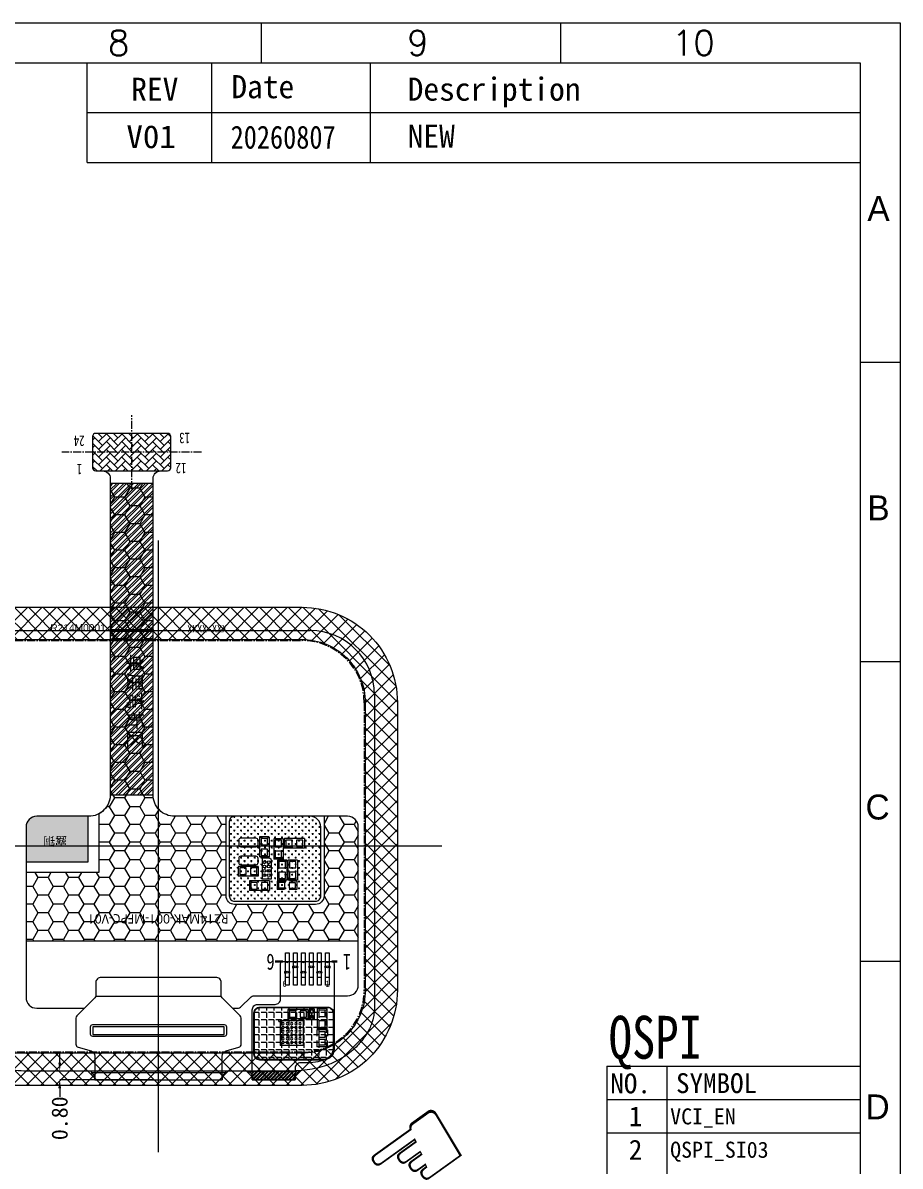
# Model space of a CAD drawing. Header units: millimetres. Extents: x 1134 to 2594, y -9 to 655.
# Drawn here: x 2511.7 to 2593.6, y 548.6 to 655.2 of the extents above; entities that cross this region are included whole.
import ezdxf
from ezdxf.enums import TextEntityAlignment as Align
from ezdxf.lldxf.tags import DXFTag

# ---------------------------------------------------------------- set-up
doc = ezdxf.new("R2010")
doc.units = ezdxf.units.MM
doc.linetypes.add('CENTER2', pattern=[1.125, 0.75, -0.125, 0.125, -0.125])
doc.layers.get('0').update_dxf_attribs({"lineweight": 5})
doc.layers.get('Defpoints').update_dxf_attribs({"lineweight": 5})
doc.layers.add('', color=7, linetype='Continuous')
doc.layers.add('EMI', color=5, linetype='Continuous')
for name, color, linetype, lineweight in [('COF', 4, 'Continuous', 5), ('CoverLens', 6, 'Continuous', 5), ('CoverLens Ink', 252, 'Continuous', 5), ('DIM', 3, 'Continuous', 5), ('Encap', 210, 'Continuous', 5), ('FPC', 50, 'Continuous', 5), ('ITO', 2, 'Continuous', 5), ('Main-FPC', 2, 'Continuous', 5), ('MFPC', 50, 'Continuous', 5), ('TAPE', 90, 'Continuous', 5), ('TFPC', 50, 'Continuous', 5), ('图框', 7, 'Continuous', 5)]:
    doc.layers.add(name, color=color, linetype=linetype, lineweight=lineweight)
doc.styles.add('C-E02$0$HZ', font='')
doc.styles.add('RD', font='ROMAND.shx', dxfattribs={"width": 0.8})
doc.styles.add('REX', font='')
doc.styles.get("Standard").update_dxf_attribs({"font": 'txt', "bigfont": 'gbcbig.shx'})
doc.styles.add('W0$254', font='simplex', dxfattribs={"width": 0.75})
doc.styles.add('宋体', font='')
doc.styles.add('汉字', font='')
doc.styles.get('C-E02$0$HZ').set_extended_font_data('SimSun')
doc.styles.get('REX').set_extended_font_data('STXihei')
doc.styles.get('宋体').set_extended_font_data('SimSun')
doc.styles.get('汉字').set_extended_font_data('SimSun')
tags = doc.linetypes.add('CENTER', pattern=[0.6, 0.375, -0.075, 0.075, -0.075]).pattern_tags.tags
tags[10:11] = [DXFTag(74, 4), DXFTag(75, 0), DXFTag(340, '0'), DXFTag(46, 1.0), DXFTag(50, 0.0), DXFTag(44, 0.0), DXFTag(45, 0.0)]
tags[8:9] = [DXFTag(74, 4), DXFTag(75, 0), DXFTag(340, '0'), DXFTag(46, 1.0), DXFTag(50, 0.0), DXFTag(44, 0.0), DXFTag(45, 0.0)]
tags[6:7] = [DXFTag(74, 4), DXFTag(75, 0), DXFTag(340, '0'), DXFTag(46, 1.0), DXFTag(50, 0.0), DXFTag(44, 0.0), DXFTag(45, 0.0)]
tags[4:5] = [DXFTag(74, 4), DXFTag(75, 0), DXFTag(340, '0'), DXFTag(46, 1.0), DXFTag(50, 0.0), DXFTag(44, 0.0), DXFTag(45, 0.0)]
doc.dimstyles.new('REX', dxfattribs={"dimtxt": 1.5, "dimasz": 0.8, "dimexe": 0, "dimexo": 0.5, "dimgap": 0.11, "dimtad": 0, "dimzin": 1, "dimdsep": 46, "dimtxsty": 'REX', "dimcen": 0, "dimclrd": 256, "dimclre": 256, "dimclrt": 256, "dimadec": 0, "dimazin": 0, "dimtm": 1e-09, "dimtfac": 1, "dimtofl": 0, "dimtmove": 0, "dimatfit": 3, "dimfxl": 1, "dimlwd": 5, "dimlwe": -1, "dimarcsym": 0})

# ---------------------------------------------------------------- blocks, each defined once
blk = doc.blocks.new('SZ')
at = {"layer": 'FPC', "color": 1, "insert": (10.22, 1.21), "char_height": 13.2, "width": 13.2336, "attachment_point": 1, "rotation": 223.714, "style": 'C-E02$0$HZ'}
blk.add_mtext('{\\fWingdings|b0|i0|c2|p2;E}', dxfattribs=at)
blk = doc.blocks.new('R214MAK-001-PNL-V01-C')
at = {"layer": 'Encap', "color": 1, "linetype": 'CENTER2', "lineweight": 5}
for p, q in [((-62.16, 65.15), (-35.37, 65.15)), ((-67.96, 32.56), (-67.96, 59.35)), ((-29.57, 59.35), (-29.57, 32.56)), ((-35.37, 26.76), (-62.16, 26.76))]:
    blk.add_line(p, q, dxfattribs=at)
for centre, start, end in [((-62.16, 59.35), 90, 180), ((-35.37, 59.35), 0, 90), ((-62.16, 32.56), 180, 270), ((-35.37, 32.56), 270, 0)]:
    blk.add_arc(centre, 5.8, start, end, dxfattribs=at)
at = {"layer": 'ITO', "color": 1, "linetype": 'CENTER', "lineweight": 5}
for p, q in [((-48.77, 17.44), (-48.77, 74.47)), ((-22.34, 45.96), (-75.19, 45.96))]:
    blk.add_line(p, q, dxfattribs=at)
at = {"layer": 'ITO', "lineweight": 5}
for p, q in [((-62.91, 66.08), (-34.62, 66.08)), ((-68.91, 31.06), (-68.91, 60.08)), ((-28.62, 60.08), (-28.62, 31.06)), ((-68.91, 30.91), (-68.91, 31.06)), ((-28.62, 31.06), (-28.62, 30.91)), ((-68.9, 30.76), (-68.91, 30.91)), ((-68.89, 30.61), (-68.9, 30.76)), ((-68.88, 30.47), (-68.89, 30.61)), ((-68.86, 30.33), (-68.88, 30.47)), ((-68.84, 30.19), (-68.86, 30.33)), ((-68.82, 30.06), (-68.84, 30.19)), ((-68.79, 29.92), (-68.82, 30.06)), ((-68.76, 29.79), (-68.79, 29.92)), ((-28.75, 29.92), (-28.78, 29.79)), ((-28.72, 30.06), (-28.75, 29.92)), ((-28.69, 30.19), (-28.72, 30.06)), ((-28.67, 30.33), (-28.69, 30.19)), ((-28.65, 30.47), (-28.67, 30.33)), ((-28.64, 30.61), (-28.65, 30.47)), ((-28.63, 30.76), (-28.64, 30.61)), ((-28.62, 30.91), (-28.63, 30.76)), ((-68.72, 29.67), (-68.76, 29.79)), ((-68.68, 29.54), (-68.72, 29.67)), ((-68.64, 29.42), (-68.68, 29.54)), ((-68.6, 29.3), (-68.64, 29.42)), ((-68.55, 29.18), (-68.6, 29.3)), ((-68.5, 29.06), (-68.55, 29.18)), ((-68.45, 28.95), (-68.5, 29.06)), ((-68.39, 28.84), (-68.45, 28.95)), ((-68.34, 28.73), (-68.39, 28.84)), ((-29.14, 28.84), (-29.2, 28.73)), ((-29.09, 28.95), (-29.14, 28.84)), ((-29.03, 29.06), (-29.09, 28.95)), ((-28.98, 29.18), (-29.03, 29.06)), ((-28.94, 29.3), (-28.98, 29.18)), ((-28.89, 29.42), (-28.94, 29.3)), ((-28.85, 29.54), (-28.89, 29.42)), ((-28.81, 29.67), (-28.85, 29.54)), ((-28.78, 29.79), (-28.81, 29.67)), ((-68.28, 28.62), (-68.34, 28.73)), ((-68.22, 28.51), (-68.28, 28.62)), ((-68.15, 28.41), (-68.22, 28.51)), ((-68.08, 28.31), (-68.15, 28.41)), ((-68.02, 28.21), (-68.08, 28.31)), ((-67.95, 28.11), (-68.02, 28.21)), ((-67.88, 28.01), (-67.95, 28.11)), ((-67.8, 27.92), (-67.88, 28.01)), ((-67.73, 27.83), (-67.8, 27.92)), ((-67.65, 27.74), (-67.73, 27.83)), ((-67.57, 27.65), (-67.65, 27.74)), ((-29.88, 27.74), (-29.96, 27.65)), ((-29.81, 27.83), (-29.88, 27.74)), ((-29.73, 27.92), (-29.81, 27.83)), ((-29.66, 28.01), (-29.73, 27.92)), ((-29.59, 28.11), (-29.66, 28.01)), ((-29.52, 28.21), (-29.59, 28.11)), ((-29.45, 28.31), (-29.52, 28.21)), ((-29.38, 28.41), (-29.45, 28.31)), ((-29.32, 28.51), (-29.38, 28.41)), ((-29.26, 28.62), (-29.32, 28.51)), ((-29.2, 28.73), (-29.26, 28.62)), ((-67.5, 27.56), (-67.57, 27.65)), ((-67.42, 27.47), (-67.5, 27.56)), ((-67.34, 27.39), (-67.42, 27.47)), ((-67.19, 27.24), (-67.34, 27.39)), ((-67.05, 27.1), (-67.19, 27.24)), ((-66.9, 26.96), (-67.05, 27.1)), ((-66.75, 26.83), (-66.9, 26.96)), ((-66.59, 26.71), (-66.75, 26.83)), ((-66.43, 26.58), (-66.59, 26.71)), ((-30.95, 26.71), (-31.1, 26.58)), ((-30.79, 26.83), (-30.95, 26.71)), ((-30.64, 26.96), (-30.79, 26.83)), ((-30.49, 27.1), (-30.64, 26.96)), ((-30.34, 27.24), (-30.49, 27.1)), ((-30.2, 27.39), (-30.34, 27.24)), ((-30.12, 27.47), (-30.2, 27.39)), ((-30.04, 27.56), (-30.12, 27.47)), ((-29.96, 27.65), (-30.04, 27.56)), ((-66.27, 26.46), (-66.43, 26.58)), ((-66.1, 26.35), (-66.27, 26.46)), ((-65.94, 26.24), (-66.1, 26.35)), ((-65.76, 26.13), (-65.94, 26.24)), ((-65.59, 26.03), (-65.76, 26.13)), ((-65.4, 25.94), (-65.59, 26.03)), ((-65.22, 25.85), (-65.4, 25.94)), ((-65.03, 25.76), (-65.22, 25.85)), ((-64.84, 25.68), (-65.03, 25.76)), ((-64.64, 25.6), (-64.84, 25.68)), ((-64.53, 25.56), (-64.64, 25.6)), ((-32.9, 25.6), (-33.01, 25.56)), ((-32.7, 25.68), (-32.9, 25.6)), ((-32.51, 25.76), (-32.7, 25.68)), ((-32.32, 25.85), (-32.51, 25.76)), ((-32.13, 25.94), (-32.32, 25.85)), ((-31.95, 26.03), (-32.13, 25.94)), ((-31.77, 26.13), (-31.95, 26.03)), ((-31.6, 26.24), (-31.77, 26.13)), ((-31.43, 26.35), (-31.6, 26.24)), ((-31.27, 26.46), (-31.43, 26.35)), ((-31.1, 26.58), (-31.27, 26.46)), ((-64.44, 25.53), (-64.53, 25.56)), ((-64.23, 25.46), (-64.44, 25.53)), ((-64.02, 25.39), (-64.23, 25.46)), ((-63.8, 25.33), (-64.02, 25.39)), ((-63.58, 25.28), (-63.8, 25.33)), ((-33.1, 25.53), (-33.31, 25.46)), ((-33.01, 25.56), (-33.1, 25.53))]:
    blk.add_line(p, q, dxfattribs=at)
at = {"layer": 'ITO', "linetype": 'ByBlock', "lineweight": 5}
for p, q in [((-63.35, 25.23), (-63.58, 25.28)), ((-63.12, 25.18), (-63.35, 25.23)), ((-62.88, 25.14), (-63.12, 25.18)), ((-62.63, 25.11), (-62.88, 25.14)), ((-62.38, 25.08), (-62.63, 25.11)), ((-62.13, 25.05), (-62.38, 25.08)), ((-61.87, 25.03), (-62.13, 25.05)), ((-61.6, 25.01), (-61.87, 25.03)), ((-61.33, 25), (-61.6, 25.01)), ((-61.05, 24.99), (-61.33, 25)), ((-60.76, 24.99), (-61.05, 24.99)), ((-36.77, 24.99), (-60.76, 24.99)), ((-36.49, 24.99), (-36.77, 24.99)), ((-36.21, 25), (-36.49, 24.99)), ((-35.93, 25.01), (-36.21, 25)), ((-35.67, 25.03), (-35.93, 25.01)), ((-35.41, 25.05), (-35.67, 25.03)), ((-35.15, 25.08), (-35.41, 25.05)), ((-34.9, 25.11), (-35.15, 25.08)), ((-34.66, 25.14), (-34.9, 25.11)), ((-34.42, 25.18), (-34.66, 25.14)), ((-34.19, 25.23), (-34.42, 25.18)), ((-33.96, 25.28), (-34.19, 25.23)), ((-33.74, 25.33), (-33.96, 25.28)), ((-33.52, 25.39), (-33.74, 25.33)), ((-33.31, 25.46), (-33.52, 25.39))]:
    blk.add_line(p, q, dxfattribs=at)
at = {"layer": 'ITO', "lineweight": 5}
for centre, start, end in [((-62.91, 60.08), 90, 180), ((-34.62, 60.08), 0, 90)]:
    blk.add_arc(centre, 6, start, end, dxfattribs=at)
blk = doc.blocks.new('R214MAK-001-CVL-V01-C')
at = {"layer": 'CoverLens Ink', "lineweight": 5}
h = blk.add_hatch(dxfattribs=at)
h.set_pattern_fill('ANSI37', color=252, scale=0.3)
edge = h.paths.add_edge_path()
edge.add_arc((2173.52, 561.4), 8.9, 180, 270, ccw=False)
edge.add_line((2164.62, 561.4), (2164.62, 588.19))
edge.add_arc((2173.52, 588.19), 8.9, 90, 180, ccw=False)
edge.add_line((2173.52, 597.09), (2200.31, 597.09))
edge.add_arc((2200.31, 588.19), 8.9, 0, 90, ccw=False)
edge.add_line((2209.21, 588.19), (2209.21, 561.4))
edge.add_arc((2200.31, 561.4), 8.9, 270, 360, ccw=False)
edge.add_line((2200.31, 552.5), (2173.52, 552.5))
edge = h.paths.add_edge_path(flags=16)
edge.add_arc((2173.52, 561.4), 5.9, 180, 270, ccw=False)
edge.add_line((2167.62, 561.4), (2167.62, 588.19))
edge.add_arc((2173.52, 588.19), 5.9, 90, 180, ccw=False)
edge.add_line((2173.52, 594.09), (2200.31, 594.09))
edge.add_arc((2200.31, 588.19), 5.9, 0, 90, ccw=False)
edge.add_line((2206.21, 588.19), (2206.21, 561.4))
edge.add_arc((2200.31, 561.4), 5.9, 270, 360, ccw=False)
edge.add_line((2200.31, 555.5), (2173.52, 555.5))
at = {"color": 1, "linetype": 'CENTER', "lineweight": 5}
for p, q in [((2186.92, 572.3), (2186.92, 577.3)), ((2189.42, 574.8), (2184.42, 574.8))]:
    blk.add_line(p, q, dxfattribs=at)
at = {"layer": 'CoverLens', "linetype": 'Continuous'}
blk.add_lwpolyline([(2173.52, 552.5, -0.414214), (2164.62, 561.4), (2164.62, 588.19, -0.414214), (2173.52, 597.09), (2200.31, 597.09, -0.414214), (2209.21, 588.19), (2209.21, 561.4, -0.414214), (2200.31, 552.5)], format="xyb", close=True, dxfattribs=at)
at = {"layer": 'CoverLens', "color": 1}
blk.add_lwpolyline([(2173.52, 555.5, -0.414214), (2167.62, 561.4), (2167.62, 588.19, -0.414214), (2173.52, 594.09), (2200.31, 594.09, -0.414214), (2206.21, 588.19), (2206.21, 561.4, -0.414214), (2200.31, 555.5)], format="xyb", close=True, dxfattribs=at)
at = {"layer": 'DIM', "color": 7, "lineweight": 5, "style": '宋体'}
blk.add_text('XXXX-XXX', height=0.68, rotation=0.4479, dxfattribs=at).set_placement((2189.6, 594.74))
at = {"layer": 'DIM', "color": 7, "lineweight": 0, "insert": (2181.99, 594.83), "char_height": 0.68, "width": 4.8677, "attachment_point": 9, "rotation": 0.0659, "style": '宋体'}
blk.add_mtext('{\\fArial|b0|i0|c134|p34;R\\fArial|b0|i0|c186|p34;214\\fArial|b0|i0|c134|p34;M0\\fArial|b0|i0|c186|p34;001}', dxfattribs=at)
blk = doc.blocks.new('*D44')
at = {"layer": 'Defpoints', "color": 0, "lineweight": 5, "transparency": 16777216}
for p in [(2515.18, 556.69), (2524.41, 557.49), (2524.41, 556.69)]:
    blk.add_point(p, dxfattribs=at)
at = {"layer": 'DIM', "lineweight": 5, "transparency": 16777216}
for p, q in [((2515.18, 558.29), (2515.18, 559.09)), ((2515.18, 555.89), (2515.18, 555.09))]:
    blk.add_line(p, q, dxfattribs=at)
at = {"layer": 'DIM', "transparency": 16777216}
for p, q in [((2523.91, 557.49), (2515.18, 557.49)), ((2523.91, 556.69), (2515.18, 556.69))]:
    blk.add_line(p, q, dxfattribs=at)
at = {"layer": 'DIM', "lineweight": 5, "transparency": 16777216}
for points in [[(2515.05, 558.29), (2515.31, 558.29), (2515.18, 557.49)], [(2515.05, 555.89), (2515.31, 555.89), (2515.18, 556.69)]]:
    blk.add_solid(points, dxfattribs=at)
at = {"layer": 'DIM', "lineweight": 5, "transparency": 16777216, "insert": (2515.18, 553.09), "char_height": 1.5, "attachment_point": 5, "rotation": 90, "style": 'REX'}
blk.add_mtext('0.80', dxfattribs=at)

msp = doc.modelspace()

# ---------------------------------------------------------------- hatches: boundary and pattern name
msp.add_hatch(color=256).paths.add_polyline_path([(2519.897, 598.476), (2523.897, 598.476), (2523.897, 598.676), (2519.897, 598.676)])
at = {"layer": 'EMI', "lineweight": 5}
h = msp.add_hatch(dxfattribs=at)
h.set_pattern_fill('HONEY', color=256, scale=0.3, angle=180)
h.set_pattern_definition([(180, (4280.0246, 1113.37195), (-1.42875, -0.8248892), [0.9525, -1.905]), (300, (4280.0246, 1113.37195), (1.42875, -0.8248892), [0.9525, -1.905]), (240, (4280.0246, 1113.37195), (-3e-09, -1.6497784), [-1.905, 0.9525])])
edge = h.paths.add_edge_path()
edge.add_arc((2525.897, 583.254), 2, 180, 270, ccw=False)
edge.add_line((2523.897, 583.254), (2523.897, 612.287))
edge.add_line((2523.897, 612.287), (2519.897, 612.287))
edge.add_line((2519.897, 612.287), (2519.897, 583.254))
edge.add_arc((2517.897, 583.254), 2, 298.20893, 360, ccw=False)
edge.add_line((2518.843, 581.492), (2518.843, 576.014))
edge.add_line((2518.843, 576.014), (2512.038, 576.014))
edge.add_line((2512.038, 576.014), (2512.038, 569.63))
edge.add_line((2512.038, 569.63), (2543.046, 569.63))
edge.add_line((2543.046, 569.63), (2543.046, 580.254))
edge.add_arc((2542.046, 580.254), 1, 360, 450)
edge.add_line((2542.046, 581.254), (2539.846, 581.254))
edge.add_line((2539.846, 581.254), (2539.846, 573.83))
edge.add_arc((2539.046, 573.83), 0.8, 270, 360, ccw=False)
edge.add_line((2539.046, 573.03), (2531.506, 573.03))
edge.add_arc((2531.506, 573.83), 0.8, 180, 270, ccw=False)
edge.add_line((2530.706, 573.83), (2530.706, 581.254))
edge.add_line((2530.706, 581.254), (2525.897, 581.254))
at = {"layer": 'Main-FPC', "lineweight": 5}
h = msp.add_hatch(dxfattribs=at)
h.set_pattern_fill('AR-HBONE', color=4, scale=0.005, angle=360)
h.set_pattern_definition([(45, (4059.1085, 775.67916), (2e-16, 0.71842049), [1.524, -0.508]), (135, (4059.4677, 776.03837), (2e-16, 0.71842049), [1.524, -0.508])])
edge = h.paths.add_edge_path()
edge.add_line((2518.547, 613.463), (2525.247, 613.463))
edge.add_arc((2525.247, 613.763), 0.3, 270, 360)
edge.add_line((2525.547, 613.763), (2525.547, 616.663))
edge.add_arc((2525.247, 616.663), 0.3, 360, 450)
edge.add_line((2525.247, 616.963), (2518.547, 616.963))
edge.add_arc((2518.547, 616.663), 0.3, 450, 540)
edge.add_line((2518.247, 616.663), (2518.247, 613.763))
edge.add_arc((2518.547, 613.763), 0.3, 180, 270)
at = {"layer": 'TAPE', "lineweight": 5}
h = msp.add_hatch(dxfattribs=at)
h.set_pattern_fill('CROSS', color=32, scale=0.05, angle=180)
h.set_pattern_definition([(180, (4280.0246, 1112.37195), (-0.3175, -0.3175), [0.15875, -0.47625]), (270, (4279.94522, 1112.45133), (0.3175, -0.3175), [0.15875, -0.47625])])
edge = h.paths.add_edge_path()
edge.add_line((2531.006, 580.754), (2531.006, 573.83))
edge.add_arc((2531.506, 573.83), 0.5, 180, 270)
edge.add_line((2531.506, 573.33), (2539.046, 573.33))
edge.add_arc((2539.046, 573.83), 0.5, 270, 360)
edge.add_line((2539.546, 573.83), (2539.546, 580.254))
edge.add_arc((2538.546, 580.254), 1, 360, 450)
edge.add_line((2538.546, 581.254), (2531.506, 581.254))
edge.add_arc((2531.506, 580.754), 0.5, 450, 540)
at = {"layer": 'TFPC', "lineweight": 5}
h = msp.add_hatch(dxfattribs=at)
h.set_pattern_fill('ANSI32', color=252, scale=0.05, angle=180)
h.set_pattern_definition([(225, (4059.1085, 786.79317), (0.3367596, -0.3367596), []), (225, (4058.884, 786.79317), (0.3367596, -0.3367596), [])])
h.paths.add_polyline_path([(2519.897, 583.254), (2523.897, 583.254), (2523.897, 612.287), (2519.897, 612.287)])
at = {"layer": 'TFPC'}
h = msp.add_hatch(color=256, dxfattribs=at)
edge = h.paths.add_edge_path()
edge.add_line((2512.038, 577.014), (2517.843, 577.014))
edge.add_line((2517.843, 577.014), (2517.843, 581.254))
edge.add_line((2517.843, 581.254), (2513.038, 581.254))
edge.add_arc((2513.038, 580.254), 1, 450, 540)
edge.add_line((2512.038, 580.254), (2512.038, 577.014))
h.paths.add_polyline_path([(2516.055, 578.338), (2513.519, 578.338), (2513.519, 579.78), (2516.055, 579.78)], flags=24)
at = {"layer": 'TFPC', "lineweight": 5}
h = msp.add_hatch(dxfattribs=at)
h.set_pattern_fill('ANGLE', color=32, scale=0.1, angle=180)
h.set_pattern_definition([(180, (4280.0246, 1113.37195), (-9e-17, -0.6985), [0.508, -0.1905]), (270, (4280.0246, 1113.37195), (0.6985, -1e-16), [0.508, -0.1905])])
edge = h.paths.add_edge_path()
edge.add_line((2533.308, 559.066), (2533.308, 562.916))
edge.add_arc((2533.858, 562.916), 0.55, 90, 180, ccw=False)
edge.add_line((2533.858, 563.466), (2540.187, 563.466))
edge.add_arc((2540.187, 562.916), 0.55, 360, 450, ccw=False)
edge.add_line((2540.737, 562.916), (2540.737, 559.566))
edge.add_arc((2539.687, 559.566), 1.05, 270, 360, ccw=False)
edge.add_line((2539.687, 558.516), (2533.858, 558.516))
edge.add_arc((2533.858, 559.066), 0.55, 180, 270, ccw=False)
h = msp.add_hatch(dxfattribs=at)
h.set_pattern_fill('ANSI32', color=3, scale=0.05, angle=540)
h.set_pattern_definition([(225, (670.50046, 0), (0.3367596, -0.3367596), []), (225, (670.27595, 8e-17), (0.3367596, -0.3367596), [])])
h.paths.add_polyline_path([(2533.775, 556.438), (2536.514, 556.438), (2536.514, 557.019), (2533.775, 557.019)], flags=24)
edge = h.paths.add_edge_path()
edge.add_line((2537.621, 557.534), (2537.506, 557.525))
edge.add_line((2537.506, 557.525), (2537.239, 557.508))
edge.add_line((2537.239, 557.508), (2536.966, 557.496))
edge.add_line((2536.966, 557.496), (2536.687, 557.488))
edge.add_line((2536.687, 557.488), (2536.401, 557.486))
edge.add_line((2536.401, 557.486), (2532.761, 557.486))
edge.add_line((2532.761, 557.486), (2532.939, 557.363))
edge.add_arc((2532.656, 556.951), 0.5, 0, 55.4568, ccw=False)
edge.add_line((2533.156, 556.951), (2533.156, 556.686))
edge.add_line((2533.156, 556.686), (2537.156, 556.686))
edge.add_line((2537.156, 556.686), (2537.156, 556.951))
edge.add_arc((2537.656, 556.951), 0.5, 124.5432, 180, ccw=False)
edge.add_line((2537.372, 557.363), (2537.621, 557.534))
h = msp.add_hatch(dxfattribs=at)
h.set_pattern_fill('ANSI32', color=3, scale=0.05, angle=540)
h.paths.add_polyline_path([(2533.775, 556.934), (2536.514, 556.934), (2536.514, 556.353), (2533.775, 556.353)], flags=24)
h.paths.add_polyline_path([(2533.156, 556.686), (2537.156, 556.686), (2537.156, 557.479), (2533.156, 557.479)])

# ---------------------------------------------------------------- linework, layer by layer
at = {"layer": '', "const_width": 0.2}
for points in [[(2536.021, 567.711), (2535.265, 567.711)], [(2540.552, 567.711), (2541.086, 567.711)]]:
    msp.add_lwpolyline(points, dxfattribs=at)
at = {"color": 4, "lineweight": 5}
for p, q in [((2531.885, 579.004), (2531.885, 578.609)), ((2533.487, 579.201), (2532.082, 579.201)), ((2533.685, 578.609), (2533.685, 579.004)), ((2533.827, 579.341), (2533.827, 577.461)), ((2534.691, 579.341), (2533.827, 579.341)), ((2534.58, 579.193), (2533.98, 579.193)), ((2533.98, 579.193), (2533.98, 578.593)), ((2534.58, 578.593), (2534.58, 579.193)), ((2534.716, 579.316), (2534.691, 579.341)), ((2534.716, 579.316), (2534.716, 577.461)), ((2536.042, 579.146), (2535.153, 579.146)), ((2535.153, 579.146), (2535.153, 577.292)), ((2535.89, 579.014), (2535.29, 579.014)), ((2535.29, 579.014), (2535.29, 578.414)), ((2535.89, 578.414), (2535.89, 579.014)), ((2536.042, 579.146), (2536.042, 577.267)), ((2536.161, 579.173), (2536.135, 579.147)), ((2536.135, 579.147), (2536.135, 578.284)), ((2538.015, 579.173), (2536.161, 579.173)), ((2536.283, 579.036), (2536.283, 578.436)), ((2536.883, 579.036), (2536.283, 579.036)), ((2536.883, 578.436), (2536.883, 579.036)), ((2537.283, 579.036), (2537.283, 578.436)), ((2537.883, 579.036), (2537.283, 579.036)), ((2537.883, 578.436), (2537.883, 579.036)), ((2538.015, 579.173), (2538.015, 578.284)), ((2532.082, 578.411), (2533.487, 578.411)), ((2533.98, 578.593), (2534.58, 578.593)), ((2534.58, 578.193), (2533.98, 578.193)), ((2533.98, 578.193), (2533.98, 577.593)), ((2534.58, 577.593), (2534.58, 578.193)), ((2535.29, 578.414), (2535.89, 578.414)), ((2535.89, 578.014), (2535.29, 578.014)), ((2535.29, 578.014), (2535.29, 577.414)), ((2535.89, 577.414), (2535.89, 578.014)), ((2538.015, 578.284), (2536.135, 578.284)), ((2536.283, 578.436), (2536.883, 578.436)), ((2537.283, 578.436), (2537.883, 578.436)), ((2531.885, 577.324), (2531.885, 576.929)), ((2533.487, 577.521), (2532.082, 577.521)), ((2533.685, 576.929), (2533.685, 577.324)), ((2534.716, 577.461), (2533.827, 577.461)), ((2533.98, 577.593), (2534.58, 577.593)), ((2534.065, 577.355), (2534.065, 575.377)), ((2534.771, 577.355), (2534.065, 577.355)), ((2534.905, 577.222), (2534.771, 577.355)), ((2534.905, 577.222), (2534.905, 575.377)), ((2535.179, 577.267), (2535.153, 577.292)), ((2536.042, 577.267), (2535.179, 577.267)), ((2535.29, 577.414), (2535.89, 577.414)), ((2536.389, 577.171), (2535.5, 577.171)), ((2535.5, 577.171), (2535.5, 575.317)), ((2536.236, 577.039), (2535.636, 577.039)), ((2535.636, 577.039), (2535.636, 576.439)), ((2536.236, 576.439), (2536.236, 577.039)), ((2536.389, 577.171), (2536.389, 575.291)), ((2536.475, 577.171), (2536.475, 575.317)), ((2537.364, 577.171), (2536.475, 577.171)), ((2537.212, 577.039), (2536.612, 577.039)), ((2536.612, 577.039), (2536.612, 576.439)), ((2537.212, 576.439), (2537.212, 577.039)), ((2537.364, 577.171), (2537.364, 575.291)), ((2531.861, 576.573), (2531.835, 576.547)), ((2531.835, 576.547), (2531.835, 575.684)), ((2533.715, 576.573), (2531.861, 576.573)), ((2531.983, 576.436), (2531.983, 575.836)), ((2532.583, 576.436), (2531.983, 576.436)), ((2531.983, 575.836), (2532.583, 575.836)), ((2532.082, 576.731), (2533.487, 576.731)), ((2532.583, 575.836), (2532.583, 576.436)), ((2532.983, 576.436), (2532.983, 575.836)), ((2533.583, 576.436), (2532.983, 576.436)), ((2532.983, 575.836), (2533.583, 575.836)), ((2533.583, 575.836), (2533.583, 576.436)), ((2533.715, 576.573), (2533.715, 575.684)), ((2535.636, 576.439), (2536.236, 576.439)), ((2536.236, 576.039), (2535.636, 576.039)), ((2535.636, 576.039), (2535.636, 575.439)), ((2536.236, 575.439), (2536.236, 576.039)), ((2536.612, 576.439), (2537.212, 576.439)), ((2537.212, 576.039), (2536.612, 576.039)), ((2536.612, 576.039), (2536.612, 575.439)), ((2537.212, 575.439), (2537.212, 576.039)), ((2533.715, 575.684), (2531.835, 575.684)), ((2534.76, 575.224), (2532.88, 575.224)), ((2532.88, 575.224), (2532.88, 574.335)), ((2533.612, 575.071), (2533.012, 575.071)), ((2533.012, 575.071), (2533.012, 574.471)), ((2533.612, 574.471), (2533.612, 575.071)), ((2534.612, 575.071), (2534.012, 575.071)), ((2534.012, 575.071), (2534.012, 574.471)), ((2534.905, 575.377), (2534.065, 575.377)), ((2534.612, 574.471), (2534.612, 575.071)), ((2534.76, 575.224), (2534.76, 574.36)), ((2536.163, 575.189), (2535.482, 575.189)), ((2535.482, 575.189), (2535.482, 574.438)), ((2535.525, 575.291), (2535.5, 575.317)), ((2536.389, 575.291), (2535.525, 575.291)), ((2536.193, 575.077), (2535.593, 575.077)), ((2535.593, 575.077), (2535.593, 574.577)), ((2535.636, 575.439), (2536.236, 575.439)), ((2536.193, 574.577), (2536.193, 575.077)), ((2536.501, 575.291), (2536.475, 575.317)), ((2537.364, 575.291), (2536.501, 575.291)), ((2537.185, 575.041), (2536.585, 575.041)), ((2536.585, 575.041), (2536.585, 574.541)), ((2537.315, 575.191), (2536.61, 575.191)), ((2536.612, 575.439), (2537.212, 575.439)), ((2537.185, 574.541), (2537.185, 575.041)), ((2537.315, 575.191), (2537.315, 574.437)), ((2534.734, 574.335), (2532.88, 574.335)), ((2533.012, 574.471), (2533.612, 574.471)), ((2534.012, 574.471), (2534.612, 574.471)), ((2534.76, 574.36), (2534.734, 574.335)), ((2536.173, 574.438), (2535.482, 574.438)), ((2535.593, 574.577), (2536.193, 574.577)), ((2537.315, 574.437), (2536.584, 574.437)), ((2536.585, 574.541), (2537.185, 574.541)), ((2536.49, 563.249), (2536.465, 563.223)), ((2536.465, 563.223), (2536.465, 562.36)), ((2538.344, 563.249), (2536.49, 563.249)), ((2536.613, 563.112), (2536.613, 562.512)), ((2537.213, 563.112), (2536.613, 563.112)), ((2537.213, 562.512), (2537.213, 563.112)), ((2537.613, 563.112), (2537.613, 562.512)), ((2538.213, 563.112), (2537.613, 563.112)), ((2538.213, 562.512), (2538.213, 563.112)), ((2538.344, 563.249), (2538.344, 562.36)), ((2538.921, 563.308), (2538.46, 563.308)), ((2538.46, 563.308), (2538.46, 562.281)), ((2538.541, 563.215), (2538.541, 562.915)), ((2538.841, 563.215), (2538.541, 563.215)), ((2538.841, 562.915), (2538.841, 563.215)), ((2538.921, 563.308), (2538.921, 562.281)), ((2539.207, 563.317), (2539.207, 561.437)), ((2540.071, 563.317), (2539.207, 563.317)), ((2539.959, 563.169), (2539.359, 563.169)), ((2539.359, 563.169), (2539.359, 562.569)), ((2539.959, 562.569), (2539.959, 563.169)), ((2540.096, 563.291), (2540.071, 563.317)), ((2540.096, 563.291), (2540.096, 561.437)), ((2535.744, 562.187), (2535.744, 559.887)), ((2537.894, 562.187), (2535.744, 562.187)), ((2536.01, 562.012), (2536.027, 562.012)), ((2536.41, 562.012), (2536.427, 562.012)), ((2538.344, 562.36), (2536.465, 562.36)), ((2536.613, 562.512), (2537.213, 562.512)), ((2536.81, 562.012), (2536.827, 562.012)), ((2537.21, 562.012), (2537.227, 562.012)), ((2537.61, 562.012), (2537.627, 562.012)), ((2537.613, 562.512), (2538.213, 562.512)), ((2537.894, 562.187), (2537.894, 559.887)), ((2538.921, 562.281), (2538.46, 562.281)), ((2538.541, 562.915), (2538.841, 562.915)), ((2538.541, 562.665), (2538.541, 562.365)), ((2538.841, 562.665), (2538.541, 562.665)), ((2538.541, 562.365), (2538.841, 562.365)), ((2538.841, 562.365), (2538.841, 562.665)), ((2539.359, 562.569), (2539.959, 562.569)), ((2539.959, 562.169), (2539.359, 562.169)), ((2539.359, 562.169), (2539.359, 561.569)), ((2539.959, 561.569), (2539.959, 562.169)), ((2536.01, 561.812), (2536.027, 561.812)), ((2536.01, 561.662), (2536.027, 561.662)), ((2536.01, 561.462), (2536.027, 561.462)), ((2536.01, 561.312), (2536.027, 561.312)), ((2536.01, 561.112), (2536.027, 561.112)), ((2536.01, 560.962), (2536.027, 560.962)), ((2536.41, 561.812), (2536.427, 561.812)), ((2536.41, 561.662), (2536.427, 561.662)), ((2536.41, 561.462), (2536.427, 561.462)), ((2536.41, 561.312), (2536.427, 561.312)), ((2536.41, 561.112), (2536.427, 561.112)), ((2536.41, 560.962), (2536.427, 560.962)), ((2536.81, 561.812), (2536.827, 561.812)), ((2536.81, 561.662), (2536.827, 561.662)), ((2536.81, 561.462), (2536.827, 561.462)), ((2536.81, 561.312), (2536.827, 561.312)), ((2536.81, 561.112), (2536.827, 561.112)), ((2536.81, 560.962), (2536.827, 560.962)), ((2537.21, 561.812), (2537.227, 561.812)), ((2537.21, 561.662), (2537.227, 561.662)), ((2537.21, 561.462), (2537.227, 561.462)), ((2537.21, 561.312), (2537.227, 561.312)), ((2537.21, 561.112), (2537.227, 561.112)), ((2537.21, 560.962), (2537.227, 560.962)), ((2537.61, 561.812), (2537.627, 561.812)), ((2537.61, 561.662), (2537.627, 561.662)), ((2537.61, 561.462), (2537.627, 561.462)), ((2537.61, 561.312), (2537.627, 561.312)), ((2537.61, 561.112), (2537.627, 561.112)), ((2537.61, 560.962), (2537.627, 560.962)), ((2540.165, 561.342), (2539.165, 561.342)), ((2539.165, 561.342), (2539.165, 560.742)), ((2540.096, 561.437), (2539.207, 561.437)), ((2539.359, 561.569), (2539.959, 561.569)), ((2539.965, 561.142), (2539.365, 561.142)), ((2539.365, 561.142), (2539.365, 560.642)), ((2539.965, 560.642), (2539.965, 561.142)), ((2540.165, 561.342), (2540.165, 560.742)), ((2537.894, 559.887), (2535.744, 559.887)), ((2536.01, 560.762), (2536.027, 560.762)), ((2536.01, 560.612), (2536.027, 560.612)), ((2536.01, 560.412), (2536.027, 560.412)), ((2536.01, 560.262), (2536.027, 560.262)), ((2536.01, 560.062), (2536.027, 560.062)), ((2536.41, 560.762), (2536.427, 560.762)), ((2536.41, 560.612), (2536.427, 560.612)), ((2536.41, 560.412), (2536.427, 560.412)), ((2536.41, 560.262), (2536.427, 560.262)), ((2536.41, 560.062), (2536.427, 560.062)), ((2536.81, 560.762), (2536.827, 560.762)), ((2536.81, 560.612), (2536.827, 560.612)), ((2536.81, 560.412), (2536.827, 560.412)), ((2536.81, 560.262), (2536.827, 560.262)), ((2536.81, 560.062), (2536.827, 560.062)), ((2537.21, 560.762), (2537.227, 560.762)), ((2537.21, 560.612), (2537.227, 560.612)), ((2537.21, 560.412), (2537.227, 560.412)), ((2537.21, 560.262), (2537.227, 560.262)), ((2537.21, 560.062), (2537.227, 560.062)), ((2537.61, 560.762), (2537.627, 560.762)), ((2537.61, 560.612), (2537.627, 560.612)), ((2537.61, 560.412), (2537.627, 560.412)), ((2537.61, 560.262), (2537.627, 560.262)), ((2537.61, 560.062), (2537.627, 560.062)), ((2539.165, 560.342), (2539.165, 559.742)), ((2539.365, 560.642), (2539.965, 560.642)), ((2539.965, 560.442), (2539.365, 560.442)), ((2539.365, 560.442), (2539.365, 559.942)), ((2539.365, 559.942), (2539.965, 559.942)), ((2539.965, 559.942), (2539.965, 560.442)), ((2540.165, 559.742), (2540.165, 560.342)), ((2540.165, 559.742), (2539.165, 559.742))]:
    msp.add_line(p, q, dxfattribs=at)
msp.add_lwpolyline([(2523.897, 598.476), (2519.897, 598.476), (2519.897, 598.676), (2523.897, 598.676)], close=True)
for centre, radius in [((2534.285, 576.966), 0.134), ((2534.685, 576.966), 0.134), ((2534.285, 576.566), 0.134), ((2534.285, 576.166), 0.134), ((2534.285, 575.766), 0.134), ((2534.685, 576.566), 0.134), ((2534.685, 576.166), 0.134), ((2534.685, 575.766), 0.134), ((2535.744, 562.187), 0.125)]:
    msp.add_circle(centre, radius, dxfattribs=at)
for centre, radius, start, end in [((2532.082, 579.004), 0.198, 90, 180), ((2533.487, 579.004), 0.198, 0, 90), ((2532.082, 578.609), 0.198, 180, 270), ((2533.487, 578.609), 0.198, 270, 0), ((2532.082, 577.324), 0.198, 90, 180), ((2532.082, 576.929), 0.198, 180, 270), ((2533.487, 577.324), 0.198, 0, 90), ((2533.487, 576.929), 0.198, 270, 0), ((2536.01, 561.912), 0.1, 90, 270), ((2536.027, 561.912), 0.1, 270, 90), ((2536.41, 561.912), 0.1, 90, 270), ((2536.427, 561.912), 0.1, 270, 90), ((2536.81, 561.912), 0.1, 90, 270), ((2536.827, 561.912), 0.1, 270, 90), ((2537.21, 561.912), 0.1, 90, 270), ((2537.227, 561.912), 0.1, 270, 90), ((2537.61, 561.912), 0.1, 90, 270), ((2537.627, 561.912), 0.1, 270, 90), ((2536.01, 561.562), 0.1, 90, 270), ((2536.01, 561.212), 0.1, 90, 270), ((2536.01, 560.862), 0.1, 90, 270), ((2536.027, 561.562), 0.1, 270, 90), ((2536.027, 561.212), 0.1, 270, 90), ((2536.027, 560.862), 0.1, 270, 90), ((2536.41, 561.562), 0.1, 90, 270), ((2536.41, 561.212), 0.1, 90, 270), ((2536.41, 560.862), 0.1, 90, 270), ((2536.427, 561.562), 0.1, 270, 90), ((2536.427, 561.212), 0.1, 270, 90), ((2536.427, 560.862), 0.1, 270, 90), ((2536.81, 561.562), 0.1, 90, 270), ((2536.81, 561.212), 0.1, 90, 270), ((2536.81, 560.862), 0.1, 90, 270), ((2536.827, 561.562), 0.1, 270, 90), ((2536.827, 561.212), 0.1, 270, 90), ((2536.827, 560.862), 0.1, 270, 90), ((2537.21, 561.562), 0.1, 90, 270), ((2537.21, 561.212), 0.1, 90, 270), ((2537.21, 560.862), 0.1, 90, 270), ((2537.227, 561.562), 0.1, 270, 90), ((2537.227, 561.212), 0.1, 270, 90), ((2537.227, 560.862), 0.1, 270, 90), ((2537.61, 561.562), 0.1, 90, 270), ((2537.61, 561.212), 0.1, 90, 270), ((2537.61, 560.862), 0.1, 90, 270), ((2537.627, 561.562), 0.1, 270, 90), ((2537.627, 561.212), 0.1, 270, 90), ((2537.627, 560.862), 0.1, 270, 90), ((2536.01, 560.512), 0.1, 90, 270), ((2536.01, 560.162), 0.1, 90, 270), ((2536.027, 560.512), 0.1, 270, 90), ((2536.027, 560.162), 0.1, 270, 90), ((2536.41, 560.512), 0.1, 90, 270), ((2536.41, 560.162), 0.1, 90, 270), ((2536.427, 560.512), 0.1, 270, 90), ((2536.427, 560.162), 0.1, 270, 90), ((2536.81, 560.512), 0.1, 90, 270), ((2536.81, 560.162), 0.1, 90, 270), ((2536.827, 560.512), 0.1, 270, 90), ((2536.827, 560.162), 0.1, 270, 90), ((2537.21, 560.512), 0.1, 90, 270), ((2537.21, 560.162), 0.1, 90, 270), ((2537.227, 560.512), 0.1, 270, 90), ((2537.227, 560.162), 0.1, 270, 90), ((2537.61, 560.512), 0.1, 90, 270), ((2537.61, 560.162), 0.1, 90, 270), ((2537.627, 560.512), 0.1, 270, 90), ((2537.627, 560.162), 0.1, 270, 90)]:
    msp.add_arc(centre, radius, start, end, dxfattribs=at)
at = {"layer": 'COF'}
msp.add_line((2518.465, 556.686), (2530.345, 556.686), dxfattribs=at)
for points in [[(2530.345, 556.686), (2530.345, 558.887, -0.3334174), (2530.706, 559.368), (2531.904, 559.717, 0.3334174), (2532.12, 560.005), (2532.12, 562.424, 0.1989124), (2532.033, 562.636), (2530.348, 564.32, -0.1989124), (2530.26, 564.532), (2530.26, 565.734, 0.4142136), (2529.76, 566.234), (2519.05, 566.234, 0.4142136), (2518.55, 565.734), (2518.55, 564.532, -0.1989124), (2518.463, 564.32), (2516.778, 562.636, 0.1989124), (2516.69, 562.424), (2516.69, 560.005, 0.3334174), (2516.906, 559.717), (2518.105, 559.368, -0.3334174), (2518.465, 558.887), (2518.465, 556.686)], [(2518.465, 556.686), (2518.465, 556.964, 0.2264847), (2518.391, 557.12), (2518.23, 557.25, -0.2264847), (2518.155, 557.406), (2518.155, 557.486)], [(2530.655, 557.486), (2530.655, 557.406, -0.2264847), (2530.581, 557.25), (2530.42, 557.12, 0.2264847), (2530.345, 556.964), (2530.345, 556.686)]]:
    msp.add_lwpolyline(points, format="xyb", dxfattribs=at)
at = {"layer": 'COF', "color": 6}
for points in [[(2530.277, 564.434), (2518.534, 564.434)], [(2518.159, 557.366), (2530.651, 557.366)]]:
    msp.add_lwpolyline(points, dxfattribs=at)
msp.add_lwpolyline([(2518.268, 560.718, -0.4142136), (2518.068, 560.918), (2518.068, 561.631, -0.4142136), (2518.268, 561.831), (2530.542, 561.831, -0.4142136), (2530.742, 561.631), (2530.742, 560.918, -0.4142136), (2530.542, 560.718)], format="xyb", close=True, dxfattribs=at)
at = {"layer": 'COF', "color": 1}
msp.add_lwpolyline([(2530.542, 560.918), (2530.542, 561.631), (2518.268, 561.631), (2518.268, 560.918)], close=True, dxfattribs=at)
at = {"layer": 'DIM', "lineweight": 5}
msp.add_line((2519.897, 598.576), (2523.897, 598.576), dxfattribs=at)
at = {"layer": 'EMI', "lineweight": 5}
msp.add_lwpolyline([(2525.897, 581.254, -0.4142136), (2523.897, 583.254), (2523.897, 612.287), (2519.897, 612.287), (2519.897, 583.254, -0.2763431), (2518.843, 581.492), (2518.843, 576.014), (2512.038, 576.014), (2512.038, 569.63), (2543.046, 569.63), (2543.046, 580.254, 0.4142136), (2542.046, 581.254), (2539.846, 581.254), (2539.846, 573.83, -0.4142136), (2539.046, 573.03), (2531.506, 573.03, -0.4142136), (2530.706, 573.83), (2530.706, 581.254)], format="xyb", close=True, dxfattribs=at)
at = {"layer": 'FPC', "color": 1, "linetype": 'CENTER2', "lineweight": 5}
for points in [[(2521.897, 611.764), (2521.897, 618.661)], [(2528.425, 615.213), (2515.37, 615.213)]]:
    msp.add_lwpolyline(points, dxfattribs=at)
at = {"layer": 'FPC', "color": 4, "lineweight": 5}
msp.add_lwpolyline([(2518.547, 613.463), (2525.247, 613.463, 0.4142136), (2525.547, 613.763), (2525.547, 616.663, 0.4142136), (2525.247, 616.963), (2518.547, 616.963, 0.4142136), (2518.247, 616.663), (2518.247, 613.763, 0.4142136)], format="xyb", close=True, dxfattribs=at)
at = {"layer": 'MFPC', "color": 1}
msp.add_lwpolyline([(2531.313, 563.355), (2531.76, 563.355, 0.1989124), (2532.114, 563.502), (2532.977, 564.365, -0.1989124), (2533.331, 564.511), (2542.046, 564.511, 0.4142136), (2543.046, 565.511), (2543.046, 580.254, 0.4142136), (2542.046, 581.254), (2525.897, 581.254, -0.4142136), (2523.897, 583.254), (2523.897, 612.763, -0.4142136), (2524.597, 613.463), (2525.247, 613.463, 0.4142136), (2525.547, 613.763), (2525.547, 616.663, 0.4142136), (2525.247, 616.963), (2518.547, 616.963, 0.4142136), (2518.247, 616.663), (2518.247, 613.763, 0.4142136), (2518.547, 613.463), (2519.197, 613.463, -0.4142136), (2519.897, 612.763), (2519.897, 583.254, -0.4142136), (2517.897, 581.254), (2513.038, 581.254, 0.4142136), (2512.038, 580.254), (2512.038, 564.355, 0.4142136), (2513.038, 563.355), (2517.498, 563.355)], format="xyb", dxfattribs=at)
at = {"layer": 'TAPE', "color": 32, "lineweight": 5}
msp.add_lwpolyline([(2531.006, 580.754), (2531.006, 573.83, 0.4142136), (2531.506, 573.33), (2539.046, 573.33, 0.4142136), (2539.546, 573.83), (2539.546, 580.254, 0.4142136), (2538.546, 581.254), (2531.506, 581.254, 0.4142136)], format="xyb", close=True, dxfattribs=at)
at = {"layer": 'TFPC', "color": 3, "lineweight": 5}
msp.add_line((2533.156, 557.479), (2537.156, 557.479), dxfattribs=at)
at = {"layer": 'TFPC', "color": 252, "lineweight": 5}
msp.add_lwpolyline([(2519.897, 583.254), (2523.897, 583.254), (2523.897, 612.287), (2519.897, 612.287)], close=True, dxfattribs=at)
at = {"layer": 'TFPC'}
msp.add_lwpolyline([(2512.038, 577.014), (2517.843, 577.014), (2517.843, 581.254), (2513.038, 581.254, 0.4142136), (2512.038, 580.254)], format="xyb", close=True, dxfattribs=at)
at = {"layer": 'TFPC', "color": 1}
for points in [[(2536.586, 565.511), (2536.236, 565.511), (2536.236, 568.511), (2536.586, 568.511)], [(2537.336, 565.511), (2536.986, 565.511), (2536.986, 568.511), (2537.336, 568.511)], [(2538.086, 565.511), (2537.736, 565.511), (2537.736, 568.511), (2538.086, 568.511)], [(2538.836, 565.511), (2538.486, 565.511), (2538.486, 568.511), (2538.836, 568.511)], [(2539.586, 565.511), (2539.236, 565.511), (2539.236, 568.511), (2539.586, 568.511)], [(2540.336, 565.511), (2539.986, 565.511), (2539.986, 568.511), (2540.336, 568.511)]]:
    msp.add_lwpolyline(points, close=True, dxfattribs=at)
for points in [[(2533.156, 556.686), (2533.156, 563.211, -0.4142136), (2533.656, 563.711), (2535.286, 563.711, 0.4142136), (2535.786, 564.211), (2535.786, 567.511, -0.4142136), (2535.986, 567.711), (2540.586, 567.711, -0.4142136), (2540.786, 567.511), (2540.786, 559.543, -0.3115573), (2540.141, 558.608, -0.0868521), (2538.356, 558.266)], [(2538.353, 558.266), (2537.656, 558.266, 0.4142136), (2537.156, 557.766), (2537.156, 556.686)], [(2538.353, 558.266), (2537.656, 558.266, 0.4142136), (2537.156, 557.766), (2537.156, 556.686)], [(2532.761, 557.486), (2532.939, 557.363, -0.246812), (2533.156, 556.951), (2533.156, 556.686), (2537.156, 556.686), (2537.156, 556.951, -0.246812), (2537.372, 557.363), (2537.621, 557.534)]]:
    msp.add_lwpolyline(points, format="xyb", dxfattribs=at)
for points in [[(2536.511, 567.711), (2536.586, 567.711), (2536.586, 566.853, -0.3535534), (2536.586, 566.57), (2536.586, 566.211), (2536.236, 566.211), (2536.236, 566.57, -0.3535534), (2536.236, 566.853), (2536.236, 567.711), (2536.311, 567.711, 1)], [(2537.261, 567.711), (2537.336, 567.711), (2537.336, 567.353, -0.3535534), (2537.336, 567.07), (2537.336, 566.211), (2536.986, 566.211), (2536.986, 567.07, -0.3535534), (2536.986, 567.353), (2536.986, 567.711), (2537.061, 567.711, 1)], [(2538.011, 567.711), (2538.086, 567.711), (2538.086, 566.853, -0.3535534), (2538.086, 566.57), (2538.086, 566.211), (2537.736, 566.211), (2537.736, 566.57, -0.3535534), (2537.736, 566.853), (2537.736, 567.711), (2537.811, 567.711, 1)], [(2538.761, 567.711), (2538.836, 567.711), (2538.836, 567.353, -0.3535534), (2538.836, 567.07), (2538.836, 566.211), (2538.486, 566.211), (2538.486, 567.07, -0.3535534), (2538.486, 567.353), (2538.486, 567.711), (2538.561, 567.711, 1)], [(2539.511, 567.711), (2539.586, 567.711), (2539.586, 566.853, -0.3535534), (2539.586, 566.57), (2539.586, 566.211), (2539.236, 566.211), (2539.236, 566.57, -0.3535534), (2539.236, 566.853), (2539.236, 567.711), (2539.311, 567.711, 1)], [(2540.261, 567.711), (2540.336, 567.711), (2540.336, 567.353, -0.3535534), (2540.336, 567.07), (2540.336, 566.211), (2539.986, 566.211), (2539.986, 567.07, -0.3535534), (2539.986, 567.353), (2539.986, 567.711), (2540.061, 567.711, 1)]]:
    msp.add_lwpolyline(points, format="xyb", close=True, dxfattribs=at)
at = {"layer": 'TFPC', "color": 32, "lineweight": 5}
msp.add_lwpolyline([(2533.308, 559.066), (2533.308, 562.916, -0.4142136), (2533.858, 563.466), (2540.187, 563.466, -0.4142136), (2540.737, 562.916), (2540.737, 559.566, -0.4142136), (2539.687, 558.516), (2533.858, 558.516, -0.4142136)], format="xyb", close=True, dxfattribs=at)
at = {"layer": 'TFPC', "color": 0, "lineweight": 5}
msp.add_lwpolyline([(2533.358, 559.066), (2533.358, 562.916, -0.4142136), (2533.858, 563.416), (2540.187, 563.416, -0.4142136), (2540.687, 562.916), (2540.687, 559.566, -0.4142136), (2539.687, 558.566), (2533.858, 558.566, -0.4142136)], format="xyb", close=True, dxfattribs=at)
at = {"layer": 'TFPC', "color": 1}
msp.add_lwpolyline([(2537.156, 556.686), (2533.656, 556.686)], dxfattribs=at)
for centre in [(2537.161, 567.211), (2538.661, 567.211), (2540.161, 567.211), (2536.411, 566.711), (2537.911, 566.711), (2539.411, 566.711)]:
    msp.add_circle(centre, 0.1, dxfattribs=at)
at = {"layer": '图框', "color": 7, "linetype": 'ByBlock', "lineweight": 5, "ltscale": 0.55}
for p, q in [((2534.027, 651.521), (2534.027, 655.246)), ((2561.957, 651.521), (2561.957, 655.246)), ((2310.585, 651.521), (2589.888, 651.521)), ((2517.745, 642.21), (2517.745, 651.521)), ((2529.384, 642.21), (2529.384, 651.498)), ((2544.188, 642.21), (2544.188, 651.521)), ((2589.888, 651.521), (2589.888, 455.981)), ((2589.888, 646.865), (2517.745, 646.865)), ((2517.745, 642.21), (2589.888, 642.21)), ((2593.612, 623.587), (2589.888, 623.587)), ((2593.612, 595.652), (2589.888, 595.652)), ((2593.612, 567.718), (2589.888, 567.718))]:
    msp.add_line(p, q, dxfattribs=at)
at = {"layer": '图框', "color": 3, "lineweight": 5}
for p, q in [((2566.23, 557.949), (2566.23, 480.111)), ((2566.23, 557.949), (2589.888, 557.949)), ((2571.841, 557.949), (2571.841, 480.111)), ((2589.888, 557.949), (2589.888, 480.111)), ((2566.23, 554.835), (2589.888, 554.835)), ((2566.23, 551.722), (2589.888, 551.722))]:
    msp.add_line(p, q, dxfattribs=at)
at = {"layer": '图框', "color": 7, "linetype": 'ByBlock', "lineweight": 5, "ltscale": 0.55}
msp.add_lwpolyline([(2306.861, 655.246), (2593.612, 655.246), (2593.612, 452.257), (2306.861, 452.257)], close=True, dxfattribs=at)

# ---------------------------------------------------------------- block references
at = {"layer": 'DIM', "lineweight": 5}
msp.add_blockref('R214MAK-001-CVL-V01-C', (337.488, 3.653), dxfattribs=at)
at = {"layer": 'Encap', "lineweight": 5}
msp.add_blockref('R214MAK-001-PNL-V01-C', (2573.173, 532.496), dxfattribs=at)
at = {"layer": 'FPC', "linetype": 'ByBlock', "lineweight": 0, "xscale": 0.6230710225154203, "yscale": 0.6230710225167968, "zscale": 0.6230710225165675, "rotation": 171.9404622025935}
msp.add_blockref('SZ', (2548.496, 550.526), dxfattribs=at)

# ---------------------------------------------------------------- texts
at = {"color": 252, "lineweight": 5, "insert": (2530.946, 571.253), "char_height": 0.8709, "attachment_point": 1, "rotation": 180, "style": '汉字'}
msp.add_mtext('{\\fMicrosoft YaHei|b0|i0|c134|p34;\\C255;R214MAK-001-MFPC-V01}', dxfattribs=at)
at = {"color": 1, "char_height": 0.6, "width": 0.36011, "attachment_point": 7, "style": '宋体'}
for s, insert in [('{\\C4;6}', (2535.957, 565.329, 0)), ('{\\C4;1}', (2539.977, 565.331, 0))]:
    msp.add_mtext(s, dxfattribs=dict(at, insert=insert))
at = {"layer": 'Defpoints', "color": 252, "lineweight": 5, "insert": (2566.41, 562.644), "char_height": 4, "width": 15.50829, "attachment_point": 1, "style": 'RD'}
msp.add_mtext('{\\fSimSun|b0|i0|c134|p2;\\C1;QSPI}', dxfattribs=at)
at = {"layer": 'FPC', "color": 1, "linetype": 'Continuous', "width": 1, "attachment_point": 1, "rotation": 180, "style": 'W0$254'}
for s, insert, char_height in [('{\\fSimSun|b0|i0|c134|p2;24}', (2517.509, 615.759), 1), ('{\\fSimSun|b0|i0|c134|p2;13}', (2527.349, 616.015), 1), ('{\\fSimSun|b0|i0|c134|p2;12}', (2527.011, 613.213), 1), ('{\\fSimSun|b0|i0|c134|p2;1}', (2517.278, 613.12), 1), ('{\\fSimSun|b0|i0|c134|p2;6}', (2535.237, 566.905), 1.5), ('{\\fSimSun|b0|i0|c134|p2;1}', (2542.367, 566.905), 1.5)]:
    msp.add_mtext(s, dxfattribs=dict(at, insert=insert, char_height=char_height))
at = {"layer": 'TFPC', "color": 255, "lineweight": 5, "insert": (2522.851, 596.416), "char_height": 1.3, "width": 11.22995, "attachment_point": 1, "rotation": 270, "style": '汉字'}
msp.add_mtext('{\\fMicrosoft YaHei|b0|i0|c134|p34;单层弯折区}', dxfattribs=at)
at = {"layer": 'TFPC', "insert": (2515.855, 578.538), "char_height": 0.8, "width": 19.70966, "attachment_point": 1, "rotation": 180, "style": '宋体'}
msp.add_mtext('{\\fSimSun|b0|i0|c134|p54;露铜}', dxfattribs=at)
at = {"layer": '图框', "linetype": 'Continuous', "lineweight": 5, "style": '汉字'}
for s, width, p, p2 in [('V01', 1.003536, (2521.405, 643.561), (2526.016, 643.561)), ('20260807', 0.80001, (2531.129, 643.518), (2540.931, 643.518))]:
    msp.add_text(s, height=2.1418, dxfattribs=dict(at, width=width)).set_placement(p, p2, align=Align.FIT)
at = {"layer": '图框', "color": 3, "linetype": 'ByBlock', "style": 'REX'}
for s, p in [('NO.', (2566.568, 555.415)), ('SYMBOL', (2572.698, 555.438))]:
    msp.add_text(s, height=1.8533, dxfattribs=at).set_placement(p)
at = {"layer": '图框', "color": 3, "lineweight": 5, "style": 'REX'}
for s, height, p in [('1', 1.853, (2568.293, 552.35)), ('VCI_EN', 1.5, (2572.15, 552.517)), ('2', 1.853, (2568.293, 549.236)), ('QSPI_SI03', 1.5, (2572.15, 549.407))]:
    msp.add_text(s, height=height, dxfattribs=at).set_placement(p)
at = {"layer": '图框', "color": 7, "linetype": 'ByBlock', "lineweight": 5, "ltscale": 0.55}
for s, insert, char_height, width, attachment_point in [('8', (2519.679, 654.544), 2.328, 3.96258, 1), ('9', (2547.609, 654.544), 2.328, 3.96258, 1), ('10', (2576.306, 654.544), 2.3279, 3.96258, 3), ('{\\fSimSun|b0|i0|c134|p2;Date}', (2531.201, 650.374), 2.15543, 3.96258, 1), ('{\\fSimSun|b0|i0|c134|p2;REV}', (2521.856, 650.131), 2.15543, 3.96258, 1), ('{\\fSimSun|b0|i0|c134|p2;Description}', (2547.654, 650.144), 2.15543, 17.91346, 1), ('{\\f\uffd0ￂﾼﾚￃ\ufff7\ufff3w|b0|i0|c136|p54;A}', (2592.63, 636.779), 2.32786, 3.96258, 9), ('{\\f\uffd0ￂﾼﾚￃ\ufff7\ufff3w|b0|i0|c134|p54;B}', (2592.63, 608.849), 2.32786, 3.96258, 9), ('{\\f\uffd0ￂﾼﾚￃ\ufff7\ufff3w|b0|i0|c134|p54;C}', (2592.63, 580.919), 2.32786, 3.96258, 9), ('{\\f\uffd0ￂﾼﾚￃ\ufff7\ufff3w|b0|i0|c134|p54;D}', (2592.63, 552.988), 2.32786, 3.96258, 9)]:
    msp.add_mtext(s, dxfattribs=dict(at, insert=insert, char_height=char_height, width=width, attachment_point=attachment_point))
at = {"layer": '图框', "linetype": 'ByBlock', "lineweight": 5, "ltscale": 0.55, "insert": (2547.657, 645.759), "char_height": 2.15543, "width": 3.96258, "attachment_point": 1, "style": '汉字'}
msp.add_mtext('{\\fSimSun|b0|i0|c134|p2;NEW}', dxfattribs=at)

# ---------------------------------------------------------------- dimensions: what is measured, and where the dimension line sits
at = {"layer": 'DIM', "lineweight": 5}
dim = msp.add_linear_dim(base=(2515.179, 556.686), p1=(2524.406, 557.486), p2=(2524.406, 556.686), angle=90, dimstyle='REX', dxfattribs=at)
dim.commit()
dim.dimension.update_dxf_attribs({"geometry": '*D44', "text_midpoint": (2515.179, 553.093)})

doc.saveas('drawing.dxf')
